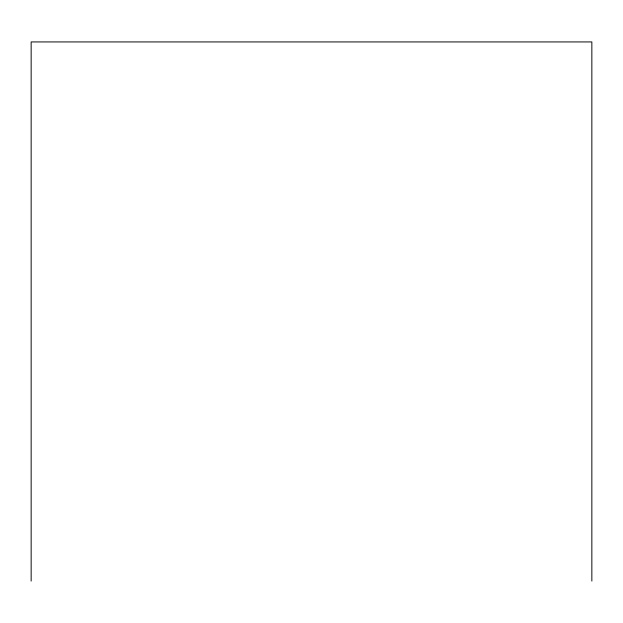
<?xml version="1.0" encoding="UTF-8"?>
<svg xmlns="http://www.w3.org/2000/svg" width="623" height="623" viewBox="0 0 623 623"><rect width="100%" height="100%" fill="white"/><g stroke="black" fill="none" stroke-linecap="round" stroke-linejoin="round"><path stroke-width="0.93" d="M591.85 581.072L591.85 41.928L31.15 41.928L31.15 581.072"/></g></svg>
